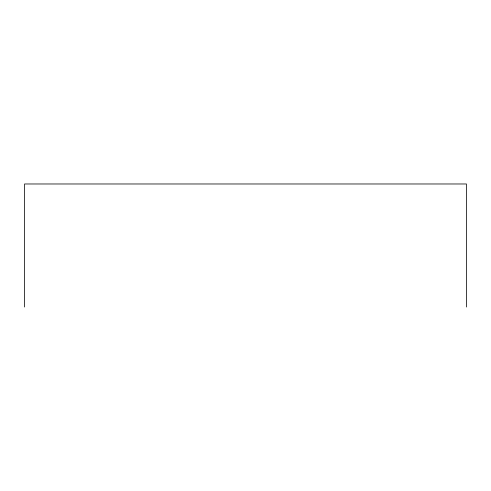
<?xml version="1.0" encoding="UTF-8"?>
<svg xmlns="http://www.w3.org/2000/svg" width="491" height="491" viewBox="0 0 491 491"><rect width="100%" height="100%" fill="white"/><g stroke="black" fill="none" stroke-linecap="round" stroke-linejoin="round"><path stroke-width="0.74" d="M466.45 307.022L466.45 183.978L24.55 183.978L24.55 307.022"/></g></svg>
